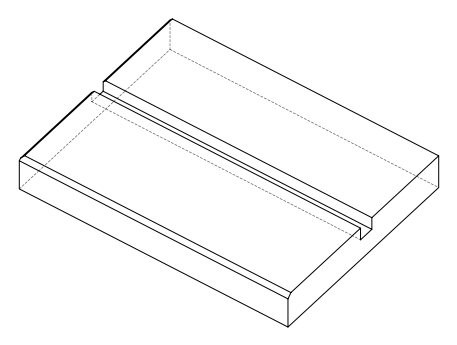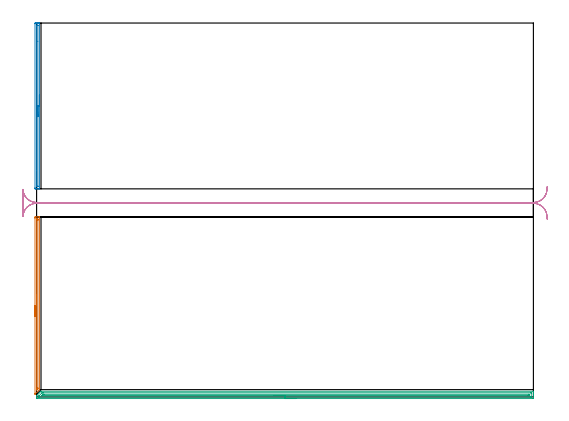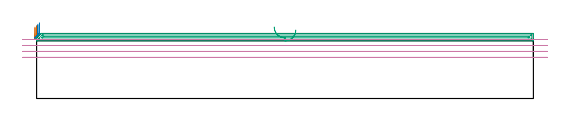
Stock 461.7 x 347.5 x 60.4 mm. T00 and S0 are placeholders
(PLAN: 4 operations, 1 tool changes, 24.9 min)
(1 AREA_MILL | FG_CHAMFER_SURFACE | UGT0205_001 | 2.77 min | 1427 mm3)
(2 AREA_MILL_1 | FG_CHAMFER_SURFACE_1 | UGT0205_001 | 2.63 min | 1319 mm3)
(3 AREA_MILL_2 | FG_CHAMFER_SURFACE_2 | UGT0205_001 | 11.23 min | 10632 mm3)
(4 MILL_RECTANGULAR_SLOT | SLOT_RECTANGULAR | UGT0201_109 | Follow Part, ap 6.35, ae 75% | 8.31 min | 267474 mm3)
(TOOL UGT0205_001 | Chamfer Mill 20 x 3 x 45 deg. | D20 FL50 Z2)
(TOOL UGT0201_109 | End Mill 25.4 mm | D25.4 FL25 Z2)
(OP 1 AREA_MILL)
G17 G21 G94 G90
T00 M6
G54
G17 G0 G90 X-1.5 Y75. S1061 M3
G43 Z70.4 H0
Z66.3
G94 G1 Y75.038 Z65.428 F250.
Y75.152 Z64.564
Y75.341 Z63.712
Y75.603 Z62.88
Y75.937 Z62.074
Y76.34 Z61.3
Y76.809 Z60.564
Y77.34 Z59.872
Y77.929 Z59.229
Y78.572 Z58.64
Y79.264 Z58.108
Y80. Z57.64
Y80.774 Z57.237
Y81.58 Z56.903
Y82.412 Z56.641
Y83.264 Z56.452
Y84.128 Z56.338
Y85. Z56.3
Y166.112
X-1.499 Y166.69 Z56.301
X-1.497 Y167.002
X-1.493 Y167.29 Z56.303
X-1.192 Y167.3 Z56.602
X0.231 Z58.027
X1.421 Z59.216
X2.375 Z60.174
X2.49 Y167.296 Z60.282
X2.598 Y167.29 Z60.388
X2.6 Y167.136 Z60.4
Y6.881
X2.595 Y6.805 Z60.39
X2.567 Y6.769 Z60.363
X2.419 Y6.619 Z60.218
X-1.056 Y3.142 Z56.741
X-1.192 Y3.006 Z56.603
X-1.335 Y2.864 Z56.463
X-1.485 Y2.714 Z56.312
X-1.497 Y2.707 Z56.3
X-1.499 Z56.299
X-1.5 Y2.864 Z56.3
Y85.
X-0.086 Z57.714
X-0.085 Y164.904 Z57.715
X-0.084 Y165.23 Z57.716
X-0.082 Y165.27 Z57.718
X-0.08 Y165.284 Z57.72
X-0.066 Y165.29 Z57.734
X0.035 Y165.295 Z57.835
X0.165 Y165.299 Z57.965
X0.55 Z58.35
X1.037 Y165.298 Z58.837
X1.152 Y165.293 Z58.952
X1.173 Y165.291 Z58.973
X1.179 Y165.252 Z58.979
X1.182 Y165.149 Z58.982
X1.184 Y164.904 Z58.984
X1.186 Y164.253 Z58.986
Y164.012
X1.185 Y8.667 Z58.985
X1.183 Y8.018 Z58.983
X1.181 Y7.895 Z58.981
X1.178 Y7.84 Z58.978
X1.119 Y7.774 Z58.919
X0.833 Y7.484 Z58.633
X0.55 Y7.2 Z58.35
X0.393 Y7.042 Z58.193
X0.231 Y6.881 Z58.031
X-0.003 Y6.654 Z57.797
X-0.054 Y6.608 Z57.746
X-0.079 Y6.59 Z57.721
X-0.081 Y6.635 Z57.719
X-0.084 Y6.881 Z57.716
X-0.085 Y7.241 Z57.715
X-0.086 Y7.533 Z57.714
Y85.
Y85.872 Z57.752
Y86.737 Z57.866
Y87.588 Z58.055
Y88.42 Z58.317
Y89.226 Z58.651
Y90. Z59.054
Y90.736 Z59.523
Y91.428 Z60.054
Y92.071 Z60.643
Y92.66 Z61.286
Y93.192 Z61.978
Y93.66 Z62.714
Y94.063 Z63.488
Y94.397 Z64.294
Y94.659 Z65.126
Y94.848 Z65.978
Y94.962 Z66.843
Y95. Z67.714
G0 Z70.4
M5
M2
(OP 2 AREA_MILL_1)
G17 G21 G94 G90
T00 M6
G54
G17 G0 G90 X2.6 Y280.45 S1061 M3
G43 Z70.4 H0
G94 G1 Y280.412 Z69.528 F250.
Y280.298 Z68.663
Y280.109 Z67.812
Y279.847 Z66.98
Y279.513 Z66.174
Y279.11 Z65.4
Y278.641 Z64.664
Y278.11 Z63.972
Y277.521 Z63.329
Y276.878 Z62.739
Y276.186 Z62.208
Y275.45 Z61.74
Y274.676 Z61.337
Y273.87 Z61.003
Y273.038 Z60.741
Y272.186 Z60.552
Y271.322 Z60.438
Y270.45 Z60.4
Y193.578
X2.597 Y193.41 Z60.388
X2.479 Y193.402 Z60.271
X2.355 Y193.4 Z60.154
X2.116 Z59.916
X1.421 Z59.216
X0.203 Z57.999
X-0.321 Z57.473
X-0.93 Z56.865
X-1.073 Z56.723
X-1.192 Y193.402 Z56.603
X-1.493 Y193.41 Z56.303
X-1.498 Y193.712 Z56.3
X-1.5 Y194.025
Y194.341
Y346.875
X-1.498 Y347.188
X-1.493 Y347.49 Z56.303
X-1.192 Y347.5 Z56.603
X-0.93 Z56.865
X-0.321 Z57.473
X0.203 Z57.999
X0.55 Z58.346
X1.074 Z58.87
X1.421 Z59.216
X2.116 Z59.915
X2.355 Z60.154
X2.479 Y347.498 Z60.271
X2.597 Y347.49 Z60.388
X2.6 Y347.322 Z60.4
Y270.45
X1.186 Z58.986
X1.185 Y196.055 Z58.985
X1.184 Y195.813 Z58.984
X1.18 Y195.487 Z58.98
X1.179 Y195.415 Z58.979
X1.086 Y195.409 Z58.886
X0.95 Y195.402 Z58.75
X0.55 Y195.401 Z58.35
X0.079 Y195.402 Z57.879
X-0.05 Y195.408 Z57.75
X-0.075 Y195.41 Z57.725
X-0.079 Y195.455 Z57.721
X-0.083 Y195.568 Z57.717
X-0.085 Y195.813 Z57.715
X-0.086 Y210.315 Z57.714
X-0.085 Y344.845 Z57.715
X-0.084 Y345.087 Z57.716
X-0.081 Y345.413 Z57.719
X-0.079 Y345.485 Z57.721
X0.014 Y345.491 Z57.814
X0.15 Y345.498 Z57.95
X0.55 Y345.499 Z58.35
X1.021 Y345.498 Z58.821
X1.15 Y345.492 Z58.95
X1.175 Y345.49 Z58.975
X1.179 Y345.445 Z58.979
X1.183 Y345.332 Z58.983
X1.185 Y345.087 Z58.985
X1.186 Y330.563 Z58.986
Y270.45
Y269.578 Z59.024
Y268.713 Z59.138
Y267.862 Z59.326
Y267.03 Z59.589
Y266.224 Z59.923
Y265.45 Z60.325
Y264.714 Z60.794
Y264.022 Z61.325
Y263.379 Z61.915
Y262.79 Z62.558
Y262.258 Z63.25
Y261.79 Z63.986
Y261.387 Z64.76
Y261.053 Z65.565
Y260.791 Z66.398
Y260.602 Z67.249
Y260.488 Z68.114
Y260.45 Z68.986
G0 Z70.4
M5
M2
(OP 3 AREA_MILL_2)
G17 G21 G94 G90
T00 M6
G54
G17 G0 G90 X240.85 Y-1.5 S1061 M3
G43 Z70.4 H0
Z63.6
G94 G1 X240.812 Z62.728 F250.
X240.698 Z61.864
X240.509 Z61.012
X240.247 Z60.18
X239.913 Z59.374
X239.51 Z58.6
X239.042 Z57.864
X238.51 Z57.172
X237.921 Z56.529
X237.278 Z55.94
X236.586 Z55.408
X235.85 Z54.94
X235.076 Z54.537
X234.27 Z54.203
X233.438 Z53.941
X232.586 Z53.752
X231.722 Z53.638
X230.85 Z53.6
X0.628
X0.356 Y-1.499 Z53.601
X0.009 Y-1.493 Z53.604
X0.004 Y-1.491 Z53.606
X0. Y-1.158 Z53.939
Y-0.638 Z54.458
Y-0.284 Z54.811
Y0.423 Z55.523
Y1.026 Z56.126
X0.001 Y1.111 Z56.21
X0.01 Y1.2 Z56.295
X0.096 Y1.296 Z56.395
X3.757 Y4.957 Z60.057
X4.05 Y5.248 Z60.344
X4.106 Y5.296 Z60.389
X4.204 Y5.3 Z60.4
X461.519
X461.69 Y5.297 Z60.389
X461.697 Y5.164 Z60.256
X461.7 Y5.023 Z60.122
Y4.792 Z59.891
Y4.084 Z59.179
Y2.857 Z57.954
Y2.337 Z57.431
Y1.723 Z56.818
Y-0.898 Z54.199
X461.696 Y-1.158 Z53.939
X461.69 Y-1.493 Z53.604
X461.419 Y-1.497 Z53.602
X461.072 Y-1.5 Z53.6
X230.85
Y-0.086 Z55.014
X2.213 Y-0.085 Z55.015
X2.059 Y-0.084 Z55.016
X2.022 Y-0.081 Z55.019
X2.011 Y-0.079 Z55.021
X2.008 Y-0.07 Z55.03
X2.004 Y-0.037 Z55.063
X2.001 Y0.122 Z55.222
X2.004 Y0.59 Z55.69
X2.007 Y0.691 Z55.791
X2.01 Y0.74 Z55.84
X2.037 Y0.775 Z55.875
X2.128 Y0.871 Z55.971
X2.416 Y1.166 Z56.266
X4.46 Y3.21 Z58.31
X4.778 Y3.524 Z58.624
X5.098 Y3.839 Z58.939
X5.154 Y3.879 Z58.979
X5.2 Y3.881 Z58.981
X5.304 Y3.884 Z58.984
X5.992 Y3.886 Z58.986
X6.196
X459.487 Y3.885 Z58.985
X459.641 Y3.884 Z58.984
X459.678 Y3.881 Z58.981
X459.689 Y3.879 Z58.979
X459.692 Y3.87 Z58.97
X459.696 Y3.837 Z58.937
X459.699 Y3.678 Z58.778
Y0.184 Z55.284
X459.696 Y0.047 Z55.147
X459.69 Y-0.06 Z55.04
X459.685 Y-0.08 Z55.02
X459.671 Y-0.081 Z55.019
X459.629 Y-0.083 Z55.017
X459.284 Y-0.085 Z55.015
X459.081 Y-0.086 Z55.014
X230.85
Y1.328 Z56.428
X5.236 Y1.329 Z56.429
X5.139 Y1.33 Z56.43
X5.098 Y1.332 Z56.432
X5.064 Y1.334 Z56.434
X5.076 Y1.365 Z56.465
X5.098 Y1.397 Z56.497
X5.131 Y1.431 Z56.531
X5.162 Y1.463 Z56.563
X6.037 Y2.337 Z57.437
X6.134 Y2.427 Z57.527
X6.173 Y2.462 Z57.562
X6.335 Y2.465 Z57.565
X6.611 Y2.47 Z57.57
X6.749 Y2.471 Z57.571
X6.887
X457.496
X457.633 Y2.469 Z57.569
X457.672 Y2.467 Z57.567
X457.688 Y2.465 Z57.565
X457.691 Y2.455 Z57.555
X457.697 Y2.403 Z57.503
X457.699 Y2.337 Z57.437
X457.7 Y2.137 Z57.237
X457.696 Y1.463 Z56.563
X457.693 Y1.364 Z56.464
X457.69 Y1.342 Z56.442
X457.676 Y1.335 Z56.435
X457.63 Y1.332 Z56.432
X457.496 Y1.33 Z56.43
X456.739 Y1.328 Z56.428
X230.85
X229.978 Z56.467
X229.114 Z56.58
X228.262 Z56.769
X227.43 Z57.032
X226.624 Z57.365
X225.85 Z57.768
X225.114 Z58.237
X224.422 Z58.768
X223.779 Z59.357
X223.19 Z60.001
X222.658 Z60.693
X222.19 Z61.428
X221.787 Z62.202
X221.453 Z63.008
X221.191 Z63.84
X221.002 Z64.692
X220.888 Z65.557
X220.85 Z66.428
G0 Z70.4
M5
M2
(OP 4 MILL_RECTANGULAR_SLOT)
G17 G21 G94 G90
T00 M6
G54
G17 G0 G90 X474.576 Y195.52 S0 M3
G43 Z70.4 H0
Z54.85
G94 G1 X474.37 Y192.527 F250.
G2 X461.7 Y180.7 R12.7 F500.
G1 X0.
G2 X-12.69 Y192.896 R12.7
G1 X-12.7
Y167.804
X-12.69
G2 X0. Y180. R12.7
G1 X461.7
G2 X474.37 Y168.173 R12.7
G1 X474.576 Y165.18 F250.
G0 Y195.52 Z49.3
G1 X474.37 Y192.527
G2 X461.7 Y180.7 R12.7 F500.
G1 X0.
G2 X-12.69 Y192.896 R12.7
G1 X-12.7
Y167.804
X-12.69
G2 X0. Y180. R12.7
G1 X461.7
G2 X474.37 Y168.173 R12.7
G1 X474.576 Y165.18 F250.
G0 Y195.52 Z43.75
G1 X474.37 Y192.527
G2 X461.7 Y180.7 R12.7 F500.
G1 X0.
G2 X-12.69 Y192.896 R12.7
G1 X-12.7
Y167.804
X-12.69
G2 X0. Y180. R12.7
G1 X461.7
G2 X474.37 Y168.173 R12.7
G1 X474.576 Y165.18 F250.
G0 Y195.52 Z38.2
G1 X474.37 Y192.527
G2 X461.7 Y180.7 R12.7 F500.
G1 X0.
G2 X-12.69 Y192.896 R12.7
G1 X-12.7
Y167.804
X-12.69
G2 X0. Y180. R12.7
G1 X461.7
G2 X474.37 Y168.173 R12.7
G1 X474.576 Y165.18 F250.
G0 Z70.4
M5
M2
